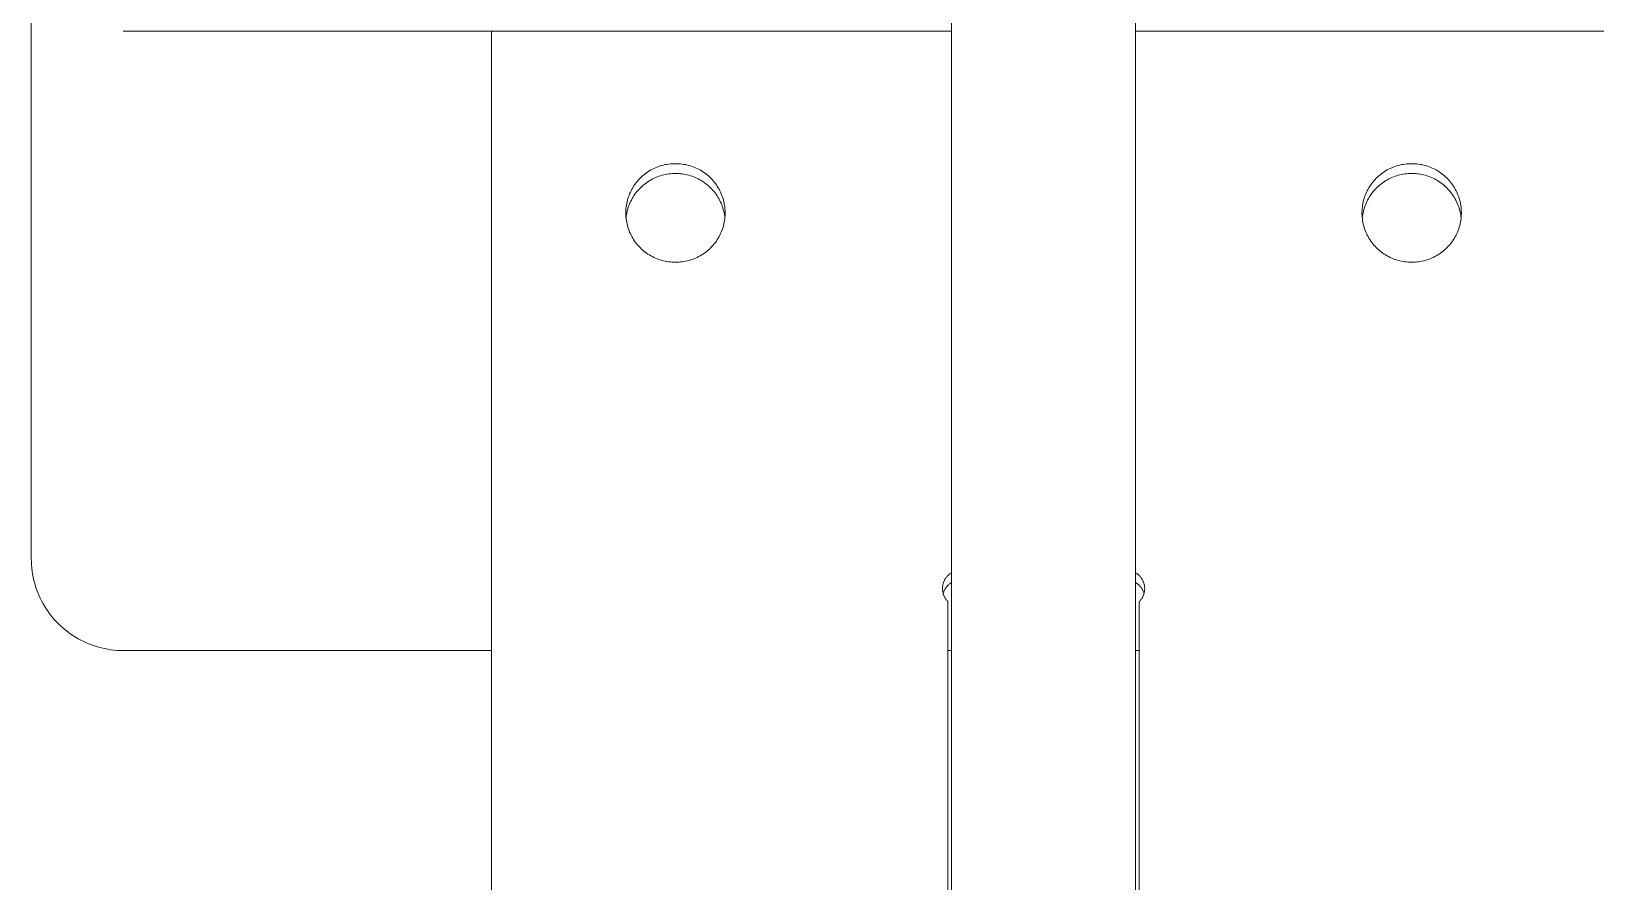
# Model space of a CAD drawing. Header units: millimetres. Extents: x -80 to 4518, y -398 to 2524.
# Drawn here: x 1098.9 to 1183.9, y 1732.9 to 1779.2 of the extents above; entities that cross this region are included whole.
import ezdxf

# ---------------------------------------------------------------- set-up
doc = ezdxf.new("R2010")
doc.units = ezdxf.units.MM
doc.layers.add('ZANO_R', color=7, linetype='Continuous', lineweight=0)

msp = doc.modelspace()

# ---------------------------------------------------------------- linework, layer by layer
at = {"layer": 'ZANO_R'}
for p, q in [((1148.858, 1733.855), (1148.858, 2259.003)), ((1158.858, 1733.855), (1158.858, 2259.003)), ((1098.858, 1754.238), (1098.858, 1781.99)), ((1148.858, 1779.187), (1103.858, 1779.187)), ((1123.858, 1779.187), (1123.858, 1421.527)), ((1397.767, 1779.187), (1158.858, 1779.187)), ((1132.069, 1771.322), (1132.14, 1771.383)), ((1132.14, 1771.383), (1132.213, 1771.44)), ((1132.213, 1771.44), (1132.288, 1771.495)), ((1132.288, 1771.495), (1132.365, 1771.547)), ((1132.365, 1771.547), (1132.443, 1771.597)), ((1132.443, 1771.597), (1132.523, 1771.644)), ((1132.523, 1771.644), (1132.605, 1771.688)), ((1132.605, 1771.688), (1132.688, 1771.729)), ((1132.688, 1771.729), (1132.773, 1771.768)), ((1132.773, 1771.768), (1132.859, 1771.803)), ((1132.859, 1771.803), (1132.946, 1771.835)), ((1132.946, 1771.835), (1133.034, 1771.865)), ((1133.034, 1771.865), (1133.123, 1771.891)), ((1133.123, 1771.891), (1133.213, 1771.914)), ((1133.22, 1771.381), (1133.131, 1771.358)), ((1133.213, 1771.914), (1133.304, 1771.934)), ((1133.31, 1771.401), (1133.22, 1771.381)), ((1133.304, 1771.934), (1133.395, 1771.951)), ((1133.4, 1771.417), (1133.31, 1771.401)), ((1133.395, 1771.951), (1133.487, 1771.964)), ((1133.491, 1771.431), (1133.4, 1771.417)), ((1133.487, 1771.964), (1133.58, 1771.975)), ((1133.582, 1771.442), (1133.491, 1771.431)), ((1133.58, 1771.975), (1133.672, 1771.982)), ((1133.674, 1771.449), (1133.582, 1771.442)), ((1133.672, 1771.982), (1133.765, 1771.986)), ((1133.766, 1771.454), (1133.674, 1771.449)), ((1133.765, 1771.986), (1133.858, 1771.987)), ((1133.858, 1771.455), (1133.766, 1771.454)), ((1133.858, 1771.987), (1133.951, 1771.986)), ((1133.95, 1771.454), (1133.858, 1771.455)), ((1134.042, 1771.449), (1133.95, 1771.454)), ((1133.951, 1771.986), (1134.044, 1771.982)), ((1134.134, 1771.442), (1134.042, 1771.449)), ((1134.044, 1771.982), (1134.136, 1771.975)), ((1134.225, 1771.431), (1134.134, 1771.442)), ((1134.136, 1771.975), (1134.229, 1771.964)), ((1134.316, 1771.417), (1134.225, 1771.431)), ((1134.229, 1771.964), (1134.321, 1771.951)), ((1134.406, 1771.401), (1134.316, 1771.417)), ((1134.321, 1771.951), (1134.412, 1771.934)), ((1134.496, 1771.381), (1134.406, 1771.401)), ((1134.412, 1771.934), (1134.503, 1771.914)), ((1134.585, 1771.358), (1134.496, 1771.381)), ((1134.503, 1771.914), (1134.593, 1771.891)), ((1134.593, 1771.891), (1134.682, 1771.865)), ((1134.682, 1771.865), (1134.77, 1771.835)), ((1134.77, 1771.835), (1134.857, 1771.803)), ((1134.857, 1771.803), (1134.943, 1771.768)), ((1134.943, 1771.768), (1135.028, 1771.729)), ((1135.028, 1771.729), (1135.111, 1771.688)), ((1135.111, 1771.688), (1135.193, 1771.644)), ((1135.193, 1771.644), (1135.273, 1771.597)), ((1135.273, 1771.597), (1135.351, 1771.547)), ((1135.351, 1771.547), (1135.428, 1771.495)), ((1135.428, 1771.495), (1135.503, 1771.44)), ((1135.503, 1771.44), (1135.576, 1771.383)), ((1135.576, 1771.383), (1135.647, 1771.322)), ((1172.069, 1771.322), (1172.14, 1771.383)), ((1172.14, 1771.383), (1172.213, 1771.44)), ((1172.213, 1771.44), (1172.288, 1771.495)), ((1172.288, 1771.495), (1172.365, 1771.547)), ((1172.365, 1771.547), (1172.443, 1771.597)), ((1172.443, 1771.597), (1172.523, 1771.644)), ((1172.523, 1771.644), (1172.605, 1771.688)), ((1172.605, 1771.688), (1172.688, 1771.729)), ((1172.688, 1771.729), (1172.773, 1771.768)), ((1172.773, 1771.768), (1172.859, 1771.803)), ((1172.859, 1771.803), (1172.946, 1771.835)), ((1172.946, 1771.835), (1173.034, 1771.865)), ((1173.034, 1771.865), (1173.123, 1771.891)), ((1173.123, 1771.891), (1173.213, 1771.914)), ((1173.22, 1771.381), (1173.131, 1771.358)), ((1173.213, 1771.914), (1173.304, 1771.934)), ((1173.31, 1771.401), (1173.22, 1771.381)), ((1173.304, 1771.934), (1173.395, 1771.951)), ((1173.4, 1771.417), (1173.31, 1771.401)), ((1173.395, 1771.951), (1173.487, 1771.964)), ((1173.491, 1771.431), (1173.4, 1771.417)), ((1173.487, 1771.964), (1173.58, 1771.975)), ((1173.582, 1771.442), (1173.491, 1771.431)), ((1173.58, 1771.975), (1173.672, 1771.982)), ((1173.674, 1771.449), (1173.582, 1771.442)), ((1173.672, 1771.982), (1173.765, 1771.986)), ((1173.766, 1771.454), (1173.674, 1771.449)), ((1173.765, 1771.986), (1173.858, 1771.987)), ((1173.858, 1771.455), (1173.766, 1771.454)), ((1173.858, 1771.987), (1173.951, 1771.986)), ((1173.95, 1771.454), (1173.858, 1771.455)), ((1174.042, 1771.449), (1173.95, 1771.454)), ((1173.951, 1771.986), (1174.044, 1771.982)), ((1174.134, 1771.442), (1174.042, 1771.449)), ((1174.044, 1771.982), (1174.136, 1771.975)), ((1174.225, 1771.431), (1174.134, 1771.442)), ((1174.136, 1771.975), (1174.229, 1771.964)), ((1174.316, 1771.417), (1174.225, 1771.431)), ((1174.229, 1771.964), (1174.321, 1771.951)), ((1174.406, 1771.401), (1174.316, 1771.417)), ((1174.321, 1771.951), (1174.412, 1771.934)), ((1174.496, 1771.381), (1174.406, 1771.401)), ((1174.412, 1771.934), (1174.503, 1771.914)), ((1174.585, 1771.358), (1174.496, 1771.381)), ((1174.503, 1771.914), (1174.593, 1771.891)), ((1174.593, 1771.891), (1174.682, 1771.865)), ((1174.682, 1771.865), (1174.77, 1771.835)), ((1174.77, 1771.835), (1174.857, 1771.803)), ((1174.857, 1771.803), (1174.943, 1771.768)), ((1174.943, 1771.768), (1175.028, 1771.729)), ((1175.028, 1771.729), (1175.111, 1771.688)), ((1175.111, 1771.688), (1175.193, 1771.644)), ((1175.193, 1771.644), (1175.273, 1771.597)), ((1175.273, 1771.597), (1175.351, 1771.547)), ((1175.351, 1771.547), (1175.428, 1771.495)), ((1175.428, 1771.495), (1175.503, 1771.44)), ((1175.503, 1771.44), (1175.576, 1771.383)), ((1175.576, 1771.383), (1175.647, 1771.322)), ((1131.406, 1770.436), (1131.447, 1770.52)), ((1131.447, 1770.52), (1131.49, 1770.602)), ((1131.49, 1770.602), (1131.536, 1770.683)), ((1131.536, 1770.683), (1131.585, 1770.761)), ((1131.585, 1770.761), (1131.637, 1770.839)), ((1131.637, 1770.839), (1131.691, 1770.914)), ((1131.691, 1770.914), (1131.748, 1770.987)), ((1131.748, 1770.987), (1131.808, 1771.059)), ((1131.824, 1770.538), (1131.765, 1770.468)), ((1131.808, 1771.059), (1131.87, 1771.128)), ((1131.886, 1770.606), (1131.824, 1770.538)), ((1131.87, 1771.128), (1131.934, 1771.195)), ((1131.95, 1770.672), (1131.886, 1770.606)), ((1131.934, 1771.195), (1132, 1771.26)), ((1132.017, 1770.736), (1131.95, 1770.672)), ((1132, 1771.26), (1132.069, 1771.322)), ((1132.085, 1770.798), (1132.017, 1770.736)), ((1132.156, 1770.857), (1132.085, 1770.798)), ((1132.228, 1770.913), (1132.156, 1770.857)), ((1132.303, 1770.967), (1132.228, 1770.913)), ((1132.379, 1771.019), (1132.303, 1770.967)), ((1132.457, 1771.068), (1132.379, 1771.019)), ((1132.536, 1771.114), (1132.457, 1771.068)), ((1132.617, 1771.157), (1132.536, 1771.114)), ((1132.7, 1771.198), (1132.617, 1771.157)), ((1132.784, 1771.236), (1132.7, 1771.198)), ((1132.869, 1771.271), (1132.784, 1771.236)), ((1132.955, 1771.303), (1132.869, 1771.271)), ((1133.043, 1771.332), (1132.955, 1771.303)), ((1133.131, 1771.358), (1133.043, 1771.332)), ((1134.673, 1771.332), (1134.585, 1771.358)), ((1134.761, 1771.303), (1134.673, 1771.332)), ((1134.847, 1771.271), (1134.761, 1771.303)), ((1134.932, 1771.236), (1134.847, 1771.271)), ((1135.016, 1771.198), (1134.932, 1771.236)), ((1135.098, 1771.157), (1135.016, 1771.198)), ((1135.18, 1771.114), (1135.098, 1771.157)), ((1135.259, 1771.068), (1135.18, 1771.114)), ((1135.337, 1771.019), (1135.259, 1771.068)), ((1135.413, 1770.967), (1135.337, 1771.019)), ((1135.488, 1770.913), (1135.413, 1770.967)), ((1135.56, 1770.857), (1135.488, 1770.913)), ((1135.631, 1770.798), (1135.56, 1770.857)), ((1135.699, 1770.736), (1135.631, 1770.798)), ((1135.647, 1771.322), (1135.716, 1771.26)), ((1135.765, 1770.672), (1135.699, 1770.736)), ((1135.716, 1771.26), (1135.782, 1771.195)), ((1135.83, 1770.606), (1135.765, 1770.672)), ((1135.782, 1771.195), (1135.846, 1771.128)), ((1135.891, 1770.538), (1135.83, 1770.606)), ((1135.846, 1771.128), (1135.908, 1771.059)), ((1135.951, 1770.468), (1135.891, 1770.538)), ((1135.908, 1771.059), (1135.968, 1770.987)), ((1135.968, 1770.987), (1136.025, 1770.914)), ((1136.025, 1770.914), (1136.079, 1770.839)), ((1136.079, 1770.839), (1136.131, 1770.761)), ((1136.131, 1770.761), (1136.18, 1770.683)), ((1136.18, 1770.683), (1136.226, 1770.602)), ((1136.226, 1770.602), (1136.269, 1770.52)), ((1136.269, 1770.52), (1136.31, 1770.436)), ((1171.406, 1770.436), (1171.447, 1770.52)), ((1171.447, 1770.52), (1171.49, 1770.602)), ((1171.49, 1770.602), (1171.536, 1770.683)), ((1171.536, 1770.683), (1171.585, 1770.761)), ((1171.585, 1770.761), (1171.637, 1770.839)), ((1171.637, 1770.839), (1171.691, 1770.914)), ((1171.691, 1770.914), (1171.748, 1770.987)), ((1171.748, 1770.987), (1171.808, 1771.059)), ((1171.824, 1770.538), (1171.765, 1770.468)), ((1171.808, 1771.059), (1171.87, 1771.128)), ((1171.886, 1770.606), (1171.824, 1770.538)), ((1171.87, 1771.128), (1171.934, 1771.195)), ((1171.95, 1770.672), (1171.886, 1770.606)), ((1171.934, 1771.195), (1172, 1771.26)), ((1172.017, 1770.736), (1171.95, 1770.672)), ((1172, 1771.26), (1172.069, 1771.322)), ((1172.085, 1770.798), (1172.017, 1770.736)), ((1172.156, 1770.857), (1172.085, 1770.798)), ((1172.228, 1770.913), (1172.156, 1770.857)), ((1172.303, 1770.967), (1172.228, 1770.913)), ((1172.379, 1771.019), (1172.303, 1770.967)), ((1172.457, 1771.068), (1172.379, 1771.019)), ((1172.536, 1771.114), (1172.457, 1771.068)), ((1172.617, 1771.157), (1172.536, 1771.114)), ((1172.7, 1771.198), (1172.617, 1771.157)), ((1172.784, 1771.236), (1172.7, 1771.198)), ((1172.869, 1771.271), (1172.784, 1771.236)), ((1172.955, 1771.303), (1172.869, 1771.271)), ((1173.043, 1771.332), (1172.955, 1771.303)), ((1173.131, 1771.358), (1173.043, 1771.332)), ((1174.673, 1771.332), (1174.585, 1771.358)), ((1174.761, 1771.303), (1174.673, 1771.332)), ((1174.847, 1771.271), (1174.761, 1771.303)), ((1174.932, 1771.236), (1174.847, 1771.271)), ((1175.016, 1771.198), (1174.932, 1771.236)), ((1175.098, 1771.157), (1175.016, 1771.198)), ((1175.18, 1771.114), (1175.098, 1771.157)), ((1175.259, 1771.068), (1175.18, 1771.114)), ((1175.337, 1771.019), (1175.259, 1771.068)), ((1175.413, 1770.967), (1175.337, 1771.019)), ((1175.488, 1770.913), (1175.413, 1770.967)), ((1175.56, 1770.857), (1175.488, 1770.913)), ((1175.631, 1770.798), (1175.56, 1770.857)), ((1175.699, 1770.736), (1175.631, 1770.798)), ((1175.647, 1771.322), (1175.716, 1771.26)), ((1175.765, 1770.672), (1175.699, 1770.736)), ((1175.716, 1771.26), (1175.782, 1771.195)), ((1175.83, 1770.606), (1175.765, 1770.672)), ((1175.782, 1771.195), (1175.846, 1771.128)), ((1175.891, 1770.538), (1175.83, 1770.606)), ((1175.846, 1771.128), (1175.908, 1771.059)), ((1175.951, 1770.468), (1175.891, 1770.538)), ((1175.908, 1771.059), (1175.968, 1770.987)), ((1175.968, 1770.987), (1176.025, 1770.914)), ((1176.025, 1770.914), (1176.079, 1770.839)), ((1176.079, 1770.839), (1176.131, 1770.761)), ((1176.131, 1770.761), (1176.18, 1770.683)), ((1176.18, 1770.683), (1176.226, 1770.602)), ((1176.226, 1770.602), (1176.269, 1770.52)), ((1176.269, 1770.52), (1176.31, 1770.436)), ((1131.178, 1769.635), (1131.191, 1769.727)), ((1131.191, 1769.727), (1131.207, 1769.819)), ((1131.207, 1769.819), (1131.226, 1769.91)), ((1131.226, 1769.91), (1131.248, 1770)), ((1131.248, 1770), (1131.274, 1770.089)), ((1131.274, 1770.089), (1131.302, 1770.178)), ((1131.314, 1769.671), (1131.285, 1769.584)), ((1131.302, 1770.178), (1131.334, 1770.265)), ((1131.347, 1769.757), (1131.314, 1769.671)), ((1131.334, 1770.265), (1131.368, 1770.351)), ((1131.382, 1769.842), (1131.347, 1769.757)), ((1131.368, 1770.351), (1131.406, 1770.436)), ((1131.42, 1769.926), (1131.382, 1769.842)), ((1131.462, 1770.008), (1131.42, 1769.926)), ((1131.505, 1770.089), (1131.462, 1770.008)), ((1131.552, 1770.168), (1131.505, 1770.089)), ((1131.601, 1770.246), (1131.552, 1770.168)), ((1131.653, 1770.322), (1131.601, 1770.246)), ((1131.708, 1770.396), (1131.653, 1770.322)), ((1131.765, 1770.468), (1131.708, 1770.396)), ((1136.008, 1770.396), (1135.951, 1770.468)), ((1136.062, 1770.322), (1136.008, 1770.396)), ((1136.114, 1770.246), (1136.062, 1770.322)), ((1136.164, 1770.168), (1136.114, 1770.246)), ((1136.21, 1770.089), (1136.164, 1770.168)), ((1136.254, 1770.008), (1136.21, 1770.089)), ((1136.295, 1769.926), (1136.254, 1770.008)), ((1136.334, 1769.842), (1136.295, 1769.926)), ((1136.31, 1770.436), (1136.347, 1770.351)), ((1136.369, 1769.757), (1136.334, 1769.842)), ((1136.347, 1770.351), (1136.382, 1770.265)), ((1136.402, 1769.671), (1136.369, 1769.757)), ((1136.382, 1770.265), (1136.414, 1770.178)), ((1136.431, 1769.584), (1136.402, 1769.671)), ((1136.414, 1770.178), (1136.442, 1770.089)), ((1136.442, 1770.089), (1136.468, 1770)), ((1136.468, 1770), (1136.49, 1769.91)), ((1136.49, 1769.91), (1136.509, 1769.819)), ((1136.509, 1769.819), (1136.525, 1769.727)), ((1136.525, 1769.727), (1136.538, 1769.635)), ((1171.178, 1769.635), (1171.191, 1769.727)), ((1171.191, 1769.727), (1171.207, 1769.819)), ((1171.207, 1769.819), (1171.226, 1769.91)), ((1171.226, 1769.91), (1171.248, 1770)), ((1171.248, 1770), (1171.274, 1770.089)), ((1171.274, 1770.089), (1171.302, 1770.178)), ((1171.314, 1769.671), (1171.285, 1769.584)), ((1171.302, 1770.178), (1171.334, 1770.265)), ((1171.347, 1769.757), (1171.314, 1769.671)), ((1171.334, 1770.265), (1171.368, 1770.351)), ((1171.382, 1769.842), (1171.347, 1769.757)), ((1171.368, 1770.351), (1171.406, 1770.436)), ((1171.42, 1769.926), (1171.382, 1769.842)), ((1171.462, 1770.008), (1171.42, 1769.926)), ((1171.505, 1770.089), (1171.462, 1770.008)), ((1171.552, 1770.168), (1171.505, 1770.089)), ((1171.601, 1770.246), (1171.552, 1770.168)), ((1171.653, 1770.322), (1171.601, 1770.246)), ((1171.708, 1770.396), (1171.653, 1770.322)), ((1171.765, 1770.468), (1171.708, 1770.396)), ((1176.008, 1770.396), (1175.951, 1770.468)), ((1176.062, 1770.322), (1176.008, 1770.396)), ((1176.114, 1770.246), (1176.062, 1770.322)), ((1176.164, 1770.168), (1176.114, 1770.246)), ((1176.21, 1770.089), (1176.164, 1770.168)), ((1176.254, 1770.008), (1176.21, 1770.089)), ((1176.295, 1769.926), (1176.254, 1770.008)), ((1176.334, 1769.842), (1176.295, 1769.926)), ((1176.31, 1770.436), (1176.347, 1770.351)), ((1176.369, 1769.757), (1176.334, 1769.842)), ((1176.347, 1770.351), (1176.382, 1770.265)), ((1176.402, 1769.671), (1176.369, 1769.757)), ((1176.382, 1770.265), (1176.414, 1770.178)), ((1176.431, 1769.584), (1176.402, 1769.671)), ((1176.414, 1770.178), (1176.442, 1770.089)), ((1176.442, 1770.089), (1176.468, 1770)), ((1176.468, 1770), (1176.49, 1769.91)), ((1176.49, 1769.91), (1176.509, 1769.819)), ((1176.509, 1769.819), (1176.525, 1769.727)), ((1176.525, 1769.727), (1176.538, 1769.635)), ((1131.158, 1769.357), (1131.162, 1769.45)), ((1131.158, 1769.264), (1131.158, 1769.357)), ((1131.162, 1769.172), (1131.158, 1769.264)), ((1131.162, 1769.45), (1131.168, 1769.543)), ((1131.168, 1769.079), (1131.162, 1769.172)), ((1131.168, 1769.543), (1131.178, 1769.635)), ((1131.178, 1768.986), (1131.168, 1769.079)), ((1131.182, 1769.136), (1131.171, 1769.045)), ((1131.191, 1768.894), (1131.178, 1768.986)), ((1131.197, 1769.227), (1131.182, 1769.136)), ((1131.207, 1768.803), (1131.191, 1768.894)), ((1131.214, 1769.317), (1131.197, 1769.227)), ((1131.235, 1769.407), (1131.214, 1769.317)), ((1131.258, 1769.496), (1131.235, 1769.407)), ((1131.285, 1769.584), (1131.258, 1769.496)), ((1136.458, 1769.496), (1136.431, 1769.584)), ((1136.481, 1769.407), (1136.458, 1769.496)), ((1136.502, 1769.317), (1136.481, 1769.407)), ((1136.519, 1769.227), (1136.502, 1769.317)), ((1136.525, 1768.894), (1136.509, 1768.803)), ((1136.533, 1769.136), (1136.519, 1769.227)), ((1136.538, 1768.986), (1136.525, 1768.894)), ((1136.545, 1769.045), (1136.533, 1769.136)), ((1136.538, 1769.635), (1136.548, 1769.543)), ((1136.548, 1769.079), (1136.538, 1768.986)), ((1136.548, 1769.543), (1136.554, 1769.45)), ((1136.554, 1769.172), (1136.548, 1769.079)), ((1136.554, 1769.45), (1136.558, 1769.357)), ((1136.558, 1769.264), (1136.554, 1769.172)), ((1136.558, 1769.357), (1136.558, 1769.264)), ((1171.158, 1769.357), (1171.162, 1769.45)), ((1171.158, 1769.264), (1171.158, 1769.357)), ((1171.162, 1769.172), (1171.158, 1769.264)), ((1171.162, 1769.45), (1171.168, 1769.543)), ((1171.168, 1769.079), (1171.162, 1769.172)), ((1171.168, 1769.543), (1171.178, 1769.635)), ((1171.178, 1768.986), (1171.168, 1769.079)), ((1171.182, 1769.136), (1171.171, 1769.045)), ((1171.191, 1768.894), (1171.178, 1768.986)), ((1171.197, 1769.227), (1171.182, 1769.136)), ((1171.207, 1768.803), (1171.191, 1768.894)), ((1171.214, 1769.317), (1171.197, 1769.227)), ((1171.235, 1769.407), (1171.214, 1769.317)), ((1171.258, 1769.496), (1171.235, 1769.407)), ((1171.285, 1769.584), (1171.258, 1769.496)), ((1176.458, 1769.496), (1176.431, 1769.584)), ((1176.481, 1769.407), (1176.458, 1769.496)), ((1176.502, 1769.317), (1176.481, 1769.407)), ((1176.519, 1769.227), (1176.502, 1769.317)), ((1176.525, 1768.894), (1176.509, 1768.803)), ((1176.533, 1769.136), (1176.519, 1769.227)), ((1176.538, 1768.986), (1176.525, 1768.894)), ((1176.545, 1769.045), (1176.533, 1769.136)), ((1176.538, 1769.635), (1176.548, 1769.543)), ((1176.548, 1769.079), (1176.538, 1768.986)), ((1176.548, 1769.543), (1176.554, 1769.45)), ((1176.554, 1769.172), (1176.548, 1769.079)), ((1176.554, 1769.45), (1176.558, 1769.357)), ((1176.558, 1769.264), (1176.554, 1769.172)), ((1176.558, 1769.357), (1176.558, 1769.264)), ((1131.226, 1768.712), (1131.207, 1768.803)), ((1131.248, 1768.622), (1131.226, 1768.712)), ((1131.274, 1768.533), (1131.248, 1768.622)), ((1131.302, 1768.444), (1131.274, 1768.533)), ((1131.334, 1768.357), (1131.302, 1768.444)), ((1131.368, 1768.271), (1131.334, 1768.357)), ((1131.406, 1768.186), (1131.368, 1768.271)), ((1131.447, 1768.102), (1131.406, 1768.186)), ((1131.49, 1768.02), (1131.447, 1768.102)), ((1131.536, 1767.939), (1131.49, 1768.02)), ((1136.226, 1768.02), (1136.18, 1767.939)), ((1136.269, 1768.102), (1136.226, 1768.02)), ((1136.31, 1768.186), (1136.269, 1768.102)), ((1136.347, 1768.271), (1136.31, 1768.186)), ((1136.382, 1768.357), (1136.347, 1768.271)), ((1136.414, 1768.444), (1136.382, 1768.357)), ((1136.442, 1768.533), (1136.414, 1768.444)), ((1136.468, 1768.622), (1136.442, 1768.533)), ((1136.49, 1768.712), (1136.468, 1768.622)), ((1136.509, 1768.803), (1136.49, 1768.712)), ((1171.226, 1768.712), (1171.207, 1768.803)), ((1171.248, 1768.622), (1171.226, 1768.712)), ((1171.274, 1768.533), (1171.248, 1768.622)), ((1171.302, 1768.444), (1171.274, 1768.533)), ((1171.334, 1768.357), (1171.302, 1768.444)), ((1171.368, 1768.271), (1171.334, 1768.357)), ((1171.406, 1768.186), (1171.368, 1768.271)), ((1171.447, 1768.102), (1171.406, 1768.186)), ((1171.49, 1768.02), (1171.447, 1768.102)), ((1171.536, 1767.939), (1171.49, 1768.02)), ((1176.226, 1768.02), (1176.18, 1767.939)), ((1176.269, 1768.102), (1176.226, 1768.02)), ((1176.31, 1768.186), (1176.269, 1768.102)), ((1176.347, 1768.271), (1176.31, 1768.186)), ((1176.382, 1768.357), (1176.347, 1768.271)), ((1176.414, 1768.444), (1176.382, 1768.357)), ((1176.442, 1768.533), (1176.414, 1768.444)), ((1176.468, 1768.622), (1176.442, 1768.533)), ((1176.49, 1768.712), (1176.468, 1768.622)), ((1176.509, 1768.803), (1176.49, 1768.712)), ((1131.585, 1767.86), (1131.536, 1767.939)), ((1131.637, 1767.783), (1131.585, 1767.86)), ((1131.691, 1767.708), (1131.637, 1767.783)), ((1131.748, 1767.634), (1131.691, 1767.708)), ((1131.808, 1767.563), (1131.748, 1767.634)), ((1131.87, 1767.494), (1131.808, 1767.563)), ((1131.934, 1767.427), (1131.87, 1767.494)), ((1132, 1767.362), (1131.934, 1767.427)), ((1132.069, 1767.299), (1132, 1767.362)), ((1132.14, 1767.239), (1132.069, 1767.299)), ((1132.213, 1767.182), (1132.14, 1767.239)), ((1132.288, 1767.127), (1132.213, 1767.182)), ((1132.365, 1767.074), (1132.288, 1767.127)), ((1135.428, 1767.127), (1135.351, 1767.074)), ((1135.503, 1767.182), (1135.428, 1767.127)), ((1135.576, 1767.239), (1135.503, 1767.182)), ((1135.647, 1767.299), (1135.576, 1767.239)), ((1135.716, 1767.362), (1135.647, 1767.299)), ((1135.782, 1767.427), (1135.716, 1767.362)), ((1135.846, 1767.494), (1135.782, 1767.427)), ((1135.908, 1767.563), (1135.846, 1767.494)), ((1135.968, 1767.634), (1135.908, 1767.563)), ((1136.025, 1767.708), (1135.968, 1767.634)), ((1136.079, 1767.783), (1136.025, 1767.708)), ((1136.131, 1767.86), (1136.079, 1767.783)), ((1136.18, 1767.939), (1136.131, 1767.86)), ((1171.585, 1767.86), (1171.536, 1767.939)), ((1171.637, 1767.783), (1171.585, 1767.86)), ((1171.691, 1767.708), (1171.637, 1767.783)), ((1171.748, 1767.634), (1171.691, 1767.708)), ((1171.808, 1767.563), (1171.748, 1767.634)), ((1171.87, 1767.494), (1171.808, 1767.563)), ((1171.934, 1767.427), (1171.87, 1767.494)), ((1172, 1767.362), (1171.934, 1767.427)), ((1172.069, 1767.299), (1172, 1767.362)), ((1172.14, 1767.239), (1172.069, 1767.299)), ((1172.213, 1767.182), (1172.14, 1767.239)), ((1172.288, 1767.127), (1172.213, 1767.182)), ((1172.365, 1767.074), (1172.288, 1767.127)), ((1175.428, 1767.127), (1175.351, 1767.074)), ((1175.503, 1767.182), (1175.428, 1767.127)), ((1175.576, 1767.239), (1175.503, 1767.182)), ((1175.647, 1767.299), (1175.576, 1767.239)), ((1175.716, 1767.362), (1175.647, 1767.299)), ((1175.782, 1767.427), (1175.716, 1767.362)), ((1175.846, 1767.494), (1175.782, 1767.427)), ((1175.908, 1767.563), (1175.846, 1767.494)), ((1175.968, 1767.634), (1175.908, 1767.563)), ((1176.025, 1767.708), (1175.968, 1767.634)), ((1176.079, 1767.783), (1176.025, 1767.708)), ((1176.131, 1767.86), (1176.079, 1767.783)), ((1176.18, 1767.939), (1176.131, 1767.86)), ((1132.443, 1767.025), (1132.365, 1767.074)), ((1132.523, 1766.978), (1132.443, 1767.025)), ((1132.605, 1766.934), (1132.523, 1766.978)), ((1132.688, 1766.892), (1132.605, 1766.934)), ((1132.773, 1766.854), (1132.688, 1766.892)), ((1132.859, 1766.819), (1132.773, 1766.854)), ((1132.946, 1766.786), (1132.859, 1766.819)), ((1133.034, 1766.757), (1132.946, 1766.786)), ((1133.123, 1766.731), (1133.034, 1766.757)), ((1133.213, 1766.708), (1133.123, 1766.731)), ((1133.304, 1766.688), (1133.213, 1766.708)), ((1133.395, 1766.671), (1133.304, 1766.688)), ((1133.487, 1766.657), (1133.395, 1766.671)), ((1133.58, 1766.647), (1133.487, 1766.657)), ((1133.672, 1766.64), (1133.58, 1766.647)), ((1133.765, 1766.636), (1133.672, 1766.64)), ((1133.858, 1766.635), (1133.765, 1766.636)), ((1133.951, 1766.636), (1133.858, 1766.635)), ((1134.044, 1766.64), (1133.951, 1766.636)), ((1134.136, 1766.647), (1134.044, 1766.64)), ((1134.229, 1766.657), (1134.136, 1766.647)), ((1134.321, 1766.671), (1134.229, 1766.657)), ((1134.412, 1766.688), (1134.321, 1766.671)), ((1134.503, 1766.708), (1134.412, 1766.688)), ((1134.593, 1766.731), (1134.503, 1766.708)), ((1134.682, 1766.757), (1134.593, 1766.731)), ((1134.77, 1766.786), (1134.682, 1766.757)), ((1134.857, 1766.819), (1134.77, 1766.786)), ((1134.943, 1766.854), (1134.857, 1766.819)), ((1135.028, 1766.892), (1134.943, 1766.854)), ((1135.111, 1766.934), (1135.028, 1766.892)), ((1135.193, 1766.978), (1135.111, 1766.934)), ((1135.273, 1767.025), (1135.193, 1766.978)), ((1135.351, 1767.074), (1135.273, 1767.025)), ((1172.443, 1767.025), (1172.365, 1767.074)), ((1172.523, 1766.978), (1172.443, 1767.025)), ((1172.605, 1766.934), (1172.523, 1766.978)), ((1172.688, 1766.892), (1172.605, 1766.934)), ((1172.773, 1766.854), (1172.688, 1766.892)), ((1172.859, 1766.819), (1172.773, 1766.854)), ((1172.946, 1766.786), (1172.859, 1766.819)), ((1173.034, 1766.757), (1172.946, 1766.786)), ((1173.123, 1766.731), (1173.034, 1766.757)), ((1173.213, 1766.708), (1173.123, 1766.731)), ((1173.304, 1766.688), (1173.213, 1766.708)), ((1173.395, 1766.671), (1173.304, 1766.688)), ((1173.487, 1766.657), (1173.395, 1766.671)), ((1173.58, 1766.647), (1173.487, 1766.657)), ((1173.672, 1766.64), (1173.58, 1766.647)), ((1173.765, 1766.636), (1173.672, 1766.64)), ((1173.858, 1766.635), (1173.765, 1766.636)), ((1173.951, 1766.636), (1173.858, 1766.635)), ((1174.044, 1766.64), (1173.951, 1766.636)), ((1174.136, 1766.647), (1174.044, 1766.64)), ((1174.229, 1766.657), (1174.136, 1766.647)), ((1174.321, 1766.671), (1174.229, 1766.657)), ((1174.412, 1766.688), (1174.321, 1766.671)), ((1174.503, 1766.708), (1174.412, 1766.688)), ((1174.593, 1766.731), (1174.503, 1766.708)), ((1174.682, 1766.757), (1174.593, 1766.731)), ((1174.77, 1766.786), (1174.682, 1766.757)), ((1174.857, 1766.819), (1174.77, 1766.786)), ((1174.943, 1766.854), (1174.857, 1766.819)), ((1175.028, 1766.892), (1174.943, 1766.854)), ((1175.111, 1766.934), (1175.028, 1766.892)), ((1175.193, 1766.978), (1175.111, 1766.934)), ((1175.273, 1767.025), (1175.193, 1766.978)), ((1175.351, 1767.074), (1175.273, 1767.025)), ((1098.858, 1750.515), (1098.858, 1754.238)), ((1098.861, 1750.344), (1098.858, 1750.515)), ((1098.87, 1750.174), (1098.861, 1750.344)), ((1098.884, 1750.004), (1098.87, 1750.174)), ((1098.905, 1749.834), (1098.884, 1750.004)), ((1098.931, 1749.665), (1098.905, 1749.834)), ((1098.963, 1749.498), (1098.931, 1749.665)), ((1099, 1749.331), (1098.963, 1749.498)), ((1099.043, 1749.166), (1099, 1749.331)), ((1148.438, 1749.26), (1148.452, 1749.292)), ((1148.452, 1749.292), (1148.466, 1749.323)), ((1148.466, 1749.323), (1148.482, 1749.353)), ((1148.482, 1749.353), (1148.499, 1749.383)), ((1148.499, 1749.383), (1148.516, 1749.412)), ((1148.516, 1749.412), (1148.535, 1749.441)), ((1148.535, 1749.441), (1148.555, 1749.469)), ((1148.555, 1749.469), (1148.576, 1749.496)), ((1148.576, 1749.496), (1148.597, 1749.523)), ((1148.597, 1749.523), (1148.62, 1749.548)), ((1148.62, 1749.548), (1148.643, 1749.573)), ((1148.643, 1749.573), (1148.667, 1749.597)), ((1148.667, 1749.597), (1148.692, 1749.621)), ((1148.692, 1749.621), (1148.718, 1749.643)), ((1148.718, 1749.643), (1148.745, 1749.665)), ((1148.745, 1749.665), (1148.772, 1749.685)), ((1148.772, 1749.685), (1148.8, 1749.705)), ((1148.8, 1749.705), (1148.829, 1749.723)), ((1148.829, 1749.723), (1148.858, 1749.741)), ((1158.858, 1749.741), (1158.887, 1749.723)), ((1158.887, 1749.723), (1158.916, 1749.705)), ((1158.916, 1749.705), (1158.944, 1749.685)), ((1158.944, 1749.685), (1158.971, 1749.665)), ((1158.971, 1749.665), (1158.998, 1749.643)), ((1158.998, 1749.643), (1159.024, 1749.621)), ((1159.024, 1749.621), (1159.049, 1749.597)), ((1159.049, 1749.597), (1159.073, 1749.573)), ((1159.073, 1749.573), (1159.096, 1749.548)), ((1159.096, 1749.548), (1159.119, 1749.523)), ((1159.119, 1749.523), (1159.14, 1749.496)), ((1159.14, 1749.496), (1159.161, 1749.469)), ((1159.161, 1749.469), (1159.181, 1749.441)), ((1159.181, 1749.441), (1159.199, 1749.412)), ((1159.199, 1749.412), (1159.217, 1749.383)), ((1159.217, 1749.383), (1159.234, 1749.353)), ((1159.234, 1749.353), (1159.249, 1749.323)), ((1159.249, 1749.323), (1159.264, 1749.292)), ((1159.264, 1749.292), (1159.277, 1749.26)), ((1099.092, 1749.002), (1099.043, 1749.166)), ((1099.147, 1748.841), (1099.092, 1749.002)), ((1099.207, 1748.681), (1099.147, 1748.841)), ((1099.272, 1748.523), (1099.207, 1748.681)), ((1099.343, 1748.367), (1099.272, 1748.523)), ((1148.365, 1748.894), (1148.366, 1748.928)), ((1148.366, 1748.859), (1148.365, 1748.894)), ((1148.366, 1748.928), (1148.368, 1748.962)), ((1148.367, 1748.825), (1148.366, 1748.859)), ((1148.37, 1748.791), (1148.367, 1748.825)), ((1148.368, 1748.962), (1148.371, 1748.996)), ((1148.374, 1748.757), (1148.37, 1748.791)), ((1148.371, 1748.996), (1148.375, 1749.03)), ((1148.379, 1748.723), (1148.374, 1748.757)), ((1148.375, 1749.03), (1148.381, 1749.064)), ((1148.385, 1748.69), (1148.379, 1748.723)), ((1148.381, 1749.064), (1148.388, 1749.097)), ((1148.393, 1748.656), (1148.385, 1748.69)), ((1148.388, 1749.097), (1148.396, 1749.13)), ((1148.401, 1748.623), (1148.393, 1748.656)), ((1148.396, 1749.13), (1148.405, 1749.163)), ((1148.411, 1748.591), (1148.401, 1748.623)), ((1148.402, 1748.621), (1148.411, 1748.653)), ((1148.405, 1749.163), (1148.415, 1749.196)), ((1148.411, 1748.653), (1148.422, 1748.684)), ((1148.422, 1748.558), (1148.411, 1748.591)), ((1148.415, 1749.196), (1148.426, 1749.228)), ((1148.422, 1748.684), (1148.434, 1748.715)), ((1148.434, 1748.526), (1148.422, 1748.558)), ((1148.426, 1749.228), (1148.438, 1749.26)), ((1148.434, 1748.715), (1148.446, 1748.746)), ((1148.447, 1748.494), (1148.434, 1748.526)), ((1148.446, 1748.746), (1148.46, 1748.776)), ((1148.461, 1748.463), (1148.447, 1748.494)), ((1148.46, 1748.776), (1148.475, 1748.806)), ((1148.476, 1748.433), (1148.461, 1748.463)), ((1148.475, 1748.806), (1148.49, 1748.835)), ((1148.492, 1748.403), (1148.476, 1748.433)), ((1148.49, 1748.835), (1148.507, 1748.864)), ((1148.507, 1748.864), (1148.525, 1748.892)), ((1148.525, 1748.892), (1148.543, 1748.919)), ((1148.543, 1748.919), (1148.563, 1748.946)), ((1148.563, 1748.946), (1148.583, 1748.972)), ((1148.583, 1748.972), (1148.604, 1748.998)), ((1148.604, 1748.998), (1148.626, 1749.023)), ((1148.626, 1749.023), (1148.649, 1749.047)), ((1148.649, 1749.047), (1148.673, 1749.07)), ((1148.673, 1749.07), (1148.697, 1749.093)), ((1148.697, 1749.093), (1148.722, 1749.114)), ((1148.722, 1749.114), (1148.748, 1749.135)), ((1148.748, 1749.135), (1148.775, 1749.155)), ((1148.775, 1749.155), (1148.802, 1749.174)), ((1148.802, 1749.174), (1148.83, 1749.192)), ((1148.83, 1749.192), (1148.858, 1749.209)), ((1158.858, 1749.209), (1158.886, 1749.192)), ((1158.886, 1749.192), (1158.914, 1749.174)), ((1158.914, 1749.174), (1158.941, 1749.155)), ((1158.941, 1749.155), (1158.968, 1749.135)), ((1158.968, 1749.135), (1158.994, 1749.114)), ((1158.994, 1749.114), (1159.019, 1749.093)), ((1159.019, 1749.093), (1159.043, 1749.07)), ((1159.043, 1749.07), (1159.067, 1749.047)), ((1159.067, 1749.047), (1159.09, 1749.023)), ((1159.09, 1749.023), (1159.112, 1748.998)), ((1159.112, 1748.998), (1159.133, 1748.972)), ((1159.133, 1748.972), (1159.153, 1748.946)), ((1159.153, 1748.946), (1159.173, 1748.919)), ((1159.173, 1748.919), (1159.191, 1748.892)), ((1159.191, 1748.892), (1159.209, 1748.864)), ((1159.209, 1748.864), (1159.226, 1748.835)), ((1159.24, 1748.433), (1159.224, 1748.403)), ((1159.226, 1748.835), (1159.241, 1748.806)), ((1159.255, 1748.463), (1159.24, 1748.433)), ((1159.241, 1748.806), (1159.256, 1748.776)), ((1159.269, 1748.494), (1159.255, 1748.463)), ((1159.256, 1748.776), (1159.27, 1748.746)), ((1159.282, 1748.526), (1159.269, 1748.494)), ((1159.27, 1748.746), (1159.282, 1748.715)), ((1159.277, 1749.26), (1159.29, 1749.228)), ((1159.282, 1748.715), (1159.294, 1748.684)), ((1159.294, 1748.558), (1159.282, 1748.526)), ((1159.29, 1749.228), (1159.301, 1749.196)), ((1159.294, 1748.684), (1159.305, 1748.653)), ((1159.305, 1748.591), (1159.294, 1748.558)), ((1159.301, 1749.196), (1159.311, 1749.163)), ((1159.305, 1748.653), (1159.314, 1748.621)), ((1159.315, 1748.623), (1159.305, 1748.591)), ((1159.311, 1749.163), (1159.32, 1749.13)), ((1159.323, 1748.656), (1159.315, 1748.623)), ((1159.32, 1749.13), (1159.328, 1749.097)), ((1159.331, 1748.69), (1159.323, 1748.656)), ((1159.328, 1749.097), (1159.335, 1749.064)), ((1159.337, 1748.723), (1159.331, 1748.69)), ((1159.335, 1749.064), (1159.34, 1749.03)), ((1159.342, 1748.757), (1159.337, 1748.723)), ((1159.34, 1749.03), (1159.345, 1748.996)), ((1159.346, 1748.791), (1159.342, 1748.757)), ((1159.345, 1748.996), (1159.348, 1748.962)), ((1159.349, 1748.825), (1159.346, 1748.791)), ((1159.348, 1748.962), (1159.35, 1748.928)), ((1159.35, 1748.859), (1159.349, 1748.825)), ((1159.35, 1748.928), (1159.351, 1748.894)), ((1159.351, 1748.894), (1159.35, 1748.859)), ((1099.419, 1748.215), (1099.343, 1748.367)), ((1099.5, 1748.064), (1099.419, 1748.215)), ((1099.586, 1747.917), (1099.5, 1748.064)), ((1099.677, 1747.773), (1099.586, 1747.917)), ((1099.773, 1747.631), (1099.677, 1747.773)), ((1099.874, 1747.494), (1099.773, 1747.631)), ((1148.51, 1748.373), (1148.492, 1748.403)), ((1148.528, 1748.344), (1148.51, 1748.373)), ((1148.547, 1748.316), (1148.528, 1748.344)), ((1148.568, 1748.289), (1148.547, 1748.316)), ((1148.589, 1748.262), (1148.568, 1748.289)), ((1148.611, 1748.236), (1148.589, 1748.262)), ((1148.634, 1748.21), (1148.611, 1748.236)), ((1148.658, 1748.186), (1148.634, 1748.21)), ((1148.658, 1623.829), (1148.658, 1748.186)), ((1159.082, 1748.21), (1159.058, 1748.186)), ((1159.058, 1748.186), (1159.058, 1623.829)), ((1159.105, 1748.236), (1159.082, 1748.21)), ((1159.127, 1748.262), (1159.105, 1748.236)), ((1159.148, 1748.289), (1159.127, 1748.262)), ((1159.169, 1748.316), (1159.148, 1748.289)), ((1159.188, 1748.344), (1159.169, 1748.316)), ((1159.206, 1748.373), (1159.188, 1748.344)), ((1159.224, 1748.403), (1159.206, 1748.373)), ((1099.979, 1747.359), (1099.874, 1747.494)), ((1100.089, 1747.229), (1099.979, 1747.359)), ((1100.204, 1747.102), (1100.089, 1747.229)), ((1100.322, 1746.979), (1100.204, 1747.102)), ((1100.445, 1746.861), (1100.322, 1746.979)), ((1100.572, 1746.746), (1100.445, 1746.861)), ((1100.703, 1746.636), (1100.572, 1746.746)), ((1100.837, 1746.531), (1100.703, 1746.636)), ((1100.975, 1746.43), (1100.837, 1746.531)), ((1101.116, 1746.334), (1100.975, 1746.43)), ((1101.26, 1746.243), (1101.116, 1746.334)), ((1101.407, 1746.157), (1101.26, 1746.243)), ((1101.558, 1746.075), (1101.407, 1746.157)), ((1101.711, 1746), (1101.558, 1746.075)), ((1101.866, 1745.929), (1101.711, 1746)), ((1102.024, 1745.864), (1101.866, 1745.929)), ((1102.184, 1745.804), (1102.024, 1745.864)), ((1102.345, 1745.749), (1102.184, 1745.804)), ((1102.509, 1745.7), (1102.345, 1745.749)), ((1102.674, 1745.657), (1102.509, 1745.7)), ((1102.841, 1745.619), (1102.674, 1745.657)), ((1103.008, 1745.588), (1102.841, 1745.619)), ((1103.177, 1745.561), (1103.008, 1745.588)), ((1103.347, 1745.541), (1103.177, 1745.561)), ((1103.517, 1745.527), (1103.347, 1745.541)), ((1103.687, 1745.518), (1103.517, 1745.527)), ((1103.858, 1745.515), (1103.687, 1745.518)), ((1123.858, 1745.515), (1103.858, 1745.515)), ((1148.858, 1745.515), (1148.658, 1745.515)), ((1159.058, 1745.515), (1158.858, 1745.515)), ((1148.858, 1731.451), (1148.858, 1733.855)), ((1158.858, 1731.451), (1158.858, 1733.855))]:
    msp.add_line(p, q, dxfattribs=at)

doc.saveas('drawing.dxf')
